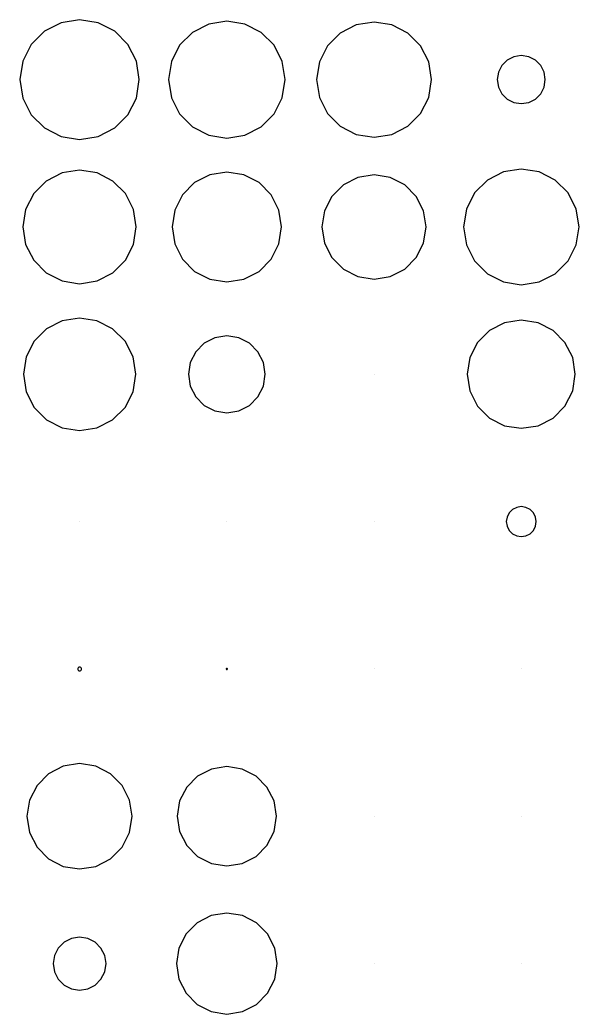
# Model space of a CAD drawing. Header units: metres. Extents: x -319 to 328, y -240 to 246.
# Drawn here: x 167.7 to 236.1, y -111.2 to 10.3 of the extents above; entities that cross this region are included whole.
import ezdxf

# ---------------------------------------------------------------- set-up
doc = ezdxf.new("R2010")
doc.units = ezdxf.units.M

msp = doc.modelspace()

# ---------------------------------------------------------------- linework, layer by layer
for p, q in [((172.74417, 9.942718, -415.6922), (170.70917, 8.905823, -415.6922)), ((175, 10.300003, -415.6922), (172.74417, 9.942718, -415.6922)), ((177.25583, 9.942718, -415.6922), (175, 10.300003, -415.6922)), ((179.29083, 8.905823, -415.6922), (177.25583, 9.942718, -415.6922)), ((190.79568, 9.78421, -415.6922), (188.80713, 8.770981, -415.6922)), ((193, 10.133331, -415.6922), (190.79568, 9.78421, -415.6922)), ((195.20435, 9.78421, -415.6922), (193, 10.133331, -415.6922)), ((197.19287, 8.770981, -415.6922), (195.20435, 9.78421, -415.6922)), ((211, 10.03334, -415.6922), (208.8266, 9.689102, -415.6922)), ((213.1734, 9.689102, -415.6922), (211, 10.03334, -415.6922)), ((170.70917, 8.905823, -415.6922), (169.09418, 7.290832, -415.6922)), ((180.90582, 7.290832, -415.6922), (179.29083, 8.905823, -415.6922)), ((188.80713, 8.770981, -415.6922), (187.229, 7.192871, -415.6922)), ((198.771, 7.192871, -415.6922), (197.19287, 8.770981, -415.6922)), ((206.8659, 8.690094, -415.6922), (205.30994, 7.134094, -415.6922)), ((208.8266, 9.689102, -415.6922), (206.8659, 8.690094, -415.6922)), ((215.1341, 8.690094, -415.6922), (213.1734, 9.689102, -415.6922)), ((216.69006, 7.134094, -415.6922), (215.1341, 8.690094, -415.6922)), ((169.09418, 7.290832, -415.6922), (168.05728, 5.255829, -415.6922)), ((181.94272, 5.255829, -415.6922), (180.90582, 7.290832, -415.6922)), ((187.229, 7.192871, -415.6922), (186.21579, 5.204315, -415.6922)), ((199.78418, 5.204315, -415.6922), (198.771, 7.192871, -415.6922)), ((205.30994, 7.134094, -415.6922), (204.31091, 5.173416, -415.6922)), ((217.68909, 5.173416, -415.6922), (216.69006, 7.134094, -415.6922)), ((168.05728, 5.255829, -415.6922), (167.70001, 3, -415.6922)), ((182.29999, 3, -415.6922), (181.94272, 5.255829, -415.6922)), ((186.21579, 5.204315, -415.6922), (185.86667, 3, -415.6922)), ((200.13336, 3, -415.6922), (199.78418, 5.204315, -415.6922)), ((204.31091, 5.173416, -415.6922), (203.96667, 3, -415.6922)), ((218.03333, 3, -415.6922), (217.68909, 5.173416, -415.6922)), ((227.27582, 5.373123, -415.6922), (226.62689, 4.724167, -415.6922)), ((228.09357, 5.789764, -415.6922), (227.27582, 5.373123, -415.6922)), ((229, 5.933334, -415.6922), (228.09357, 5.789764, -415.6922)), ((229.90643, 5.789764, -415.6922), (229, 5.933334, -415.6922)), ((230.72418, 5.373123, -415.6922), (229.90643, 5.789764, -415.6922)), ((231.37311, 4.724167, -415.6922), (230.72418, 5.373123, -415.6922)), ((226.2102, 3.906448, -415.6922), (226.06665, 3, -415.6922)), ((226.62689, 4.724167, -415.6922), (226.2102, 3.906448, -415.6922)), ((231.7898, 3.906448, -415.6922), (231.37311, 4.724167, -415.6922)), ((231.93335, 3, -415.6922), (231.7898, 3.906448, -415.6922)), ((167.70001, 3, -415.6922), (168.05728, 0.744171, -415.6922)), ((181.94272, 0.744171, -415.6922), (182.29999, 3, -415.6922)), ((185.86667, 3, -415.6922), (186.21579, 0.795685, -415.6922)), ((199.78418, 0.795685, -415.6922), (200.13336, 3, -415.6922)), ((203.96667, 3, -415.6922), (204.31091, 0.826584, -415.6922)), ((217.68909, 0.826584, -415.6922), (218.03333, 3, -415.6922)), ((226.06665, 3, -415.6922), (226.2102, 2.093552, -415.6922)), ((231.7898, 2.093552, -415.6922), (231.93335, 3, -415.6922)), ((226.2102, 2.093552, -415.6922), (226.62689, 1.275833, -415.6922)), ((226.62689, 1.275833, -415.6922), (227.27582, 0.626877, -415.6922)), ((230.72418, 0.626877, -415.6922), (231.37311, 1.275833, -415.6922)), ((231.37311, 1.275833, -415.6922), (231.7898, 2.093552, -415.6922)), ((168.05728, 0.744171, -415.6922), (169.09418, -1.290833, -415.6922)), ((180.90582, -1.290833, -415.6922), (181.94272, 0.744171, -415.6922)), ((186.21579, 0.795685, -415.6922), (187.229, -1.192871, -415.6922)), ((198.771, -1.192871, -415.6922), (199.78418, 0.795685, -415.6922)), ((204.31091, 0.826584, -415.6922), (205.30994, -1.134094, -415.6922)), ((216.69006, -1.134094, -415.6922), (217.68909, 0.826584, -415.6922)), ((227.27582, 0.626877, -415.6922), (228.09357, 0.210236, -415.6922)), ((228.09357, 0.210236, -415.6922), (229, 0.066666, -415.6922)), ((229, 0.066666, -415.6922), (229.90643, 0.210236, -415.6922)), ((229.90643, 0.210236, -415.6922), (230.72418, 0.626877, -415.6922)), ((187.229, -1.192871, -415.6922), (188.80713, -2.770981, -415.6922)), ((197.19287, -2.770996, -415.6922), (198.771, -1.192871, -415.6922)), ((205.30994, -1.134094, -415.6922), (206.8659, -2.690079, -415.6922)), ((215.1341, -2.690094, -415.6922), (216.69006, -1.134094, -415.6922)), ((169.09418, -1.290833, -415.6922), (170.70917, -2.905823, -415.6922)), ((179.29083, -2.905823, -415.6922), (180.90582, -1.290833, -415.6922)), ((170.70917, -2.905823, -415.6922), (172.74417, -3.942718, -415.6922)), ((177.25583, -3.942718, -415.6922), (179.29083, -2.905823, -415.6922)), ((188.80713, -2.770981, -415.6922), (190.79568, -3.78421, -415.6922)), ((195.20435, -3.78421, -415.6922), (197.19287, -2.770996, -415.6922)), ((206.8659, -2.690079, -415.6922), (208.8266, -3.689102, -415.6922)), ((213.1734, -3.689102, -415.6922), (215.1341, -2.690094, -415.6922)), ((172.74417, -3.942718, -415.6922), (175, -4.300003, -415.6922)), ((175, -4.300003, -415.6922), (177.25583, -3.942718, -415.6922)), ((190.79568, -3.78421, -415.6922), (193, -4.133331, -415.6922)), ((193, -4.133331, -415.6922), (195.20435, -3.78421, -415.6922)), ((208.8266, -3.689102, -415.6922), (211, -4.033341, -415.6922)), ((211, -4.033341, -415.6922), (213.1734, -3.689102, -415.6922)), ((172.85748, -8.406006, -415.6922), (170.92468, -9.390808, -415.6922)), ((175, -8.066666, -415.6922), (172.85748, -8.406006, -415.6922)), ((177.14252, -8.406006, -415.6922), (175, -8.066666, -415.6922)), ((179.07532, -9.390808, -415.6922), (177.14252, -8.406006, -415.6922)), ((193, -8.300003, -415.6922), (190.9296, -8.627914, -415.6922)), ((195.07043, -8.627914, -415.6922), (193, -8.300003, -415.6922)), ((226.81628, -8.279205, -415.6922), (224.84631, -9.282944, -415.6922)), ((229, -7.933334, -415.6922), (226.81628, -8.279205, -415.6922)), ((231.18372, -8.279205, -415.6922), (229, -7.933334, -415.6922)), ((233.15369, -9.282944, -415.6922), (231.18372, -8.279205, -415.6922)), ((170.92468, -9.390808, -415.6922), (169.39081, -10.924683, -415.6922)), ((180.60919, -10.924683, -415.6922), (179.07532, -9.390808, -415.6922)), ((189.06183, -9.57959, -415.6922), (187.57959, -11.061844, -415.6922)), ((190.9296, -8.627914, -415.6922), (189.06183, -9.57959, -415.6922)), ((196.93817, -9.57959, -415.6922), (195.07043, -8.627914, -415.6922)), ((198.42041, -11.061844, -415.6922), (196.93817, -9.57959, -415.6922)), ((209.0326, -8.944946, -415.6922), (207.25775, -9.849258, -415.6922)), ((211, -8.633331, -415.6922), (209.0326, -8.944946, -415.6922)), ((212.9674, -8.944946, -415.6922), (211, -8.633331, -415.6922)), ((214.74225, -9.849258, -415.6922), (212.9674, -8.944946, -415.6922)), ((224.84631, -9.282944, -415.6922), (223.28296, -10.846313, -415.6922)), ((234.71704, -10.846313, -415.6922), (233.15369, -9.282944, -415.6922)), ((169.39081, -10.924683, -415.6922), (168.406, -12.857483, -415.6922)), ((181.594, -12.857483, -415.6922), (180.60919, -10.924683, -415.6922)), ((207.25775, -9.849258, -415.6922), (205.84924, -11.257767, -415.6922)), ((216.15076, -11.257767, -415.6922), (214.74225, -9.849258, -415.6922)), ((223.28296, -10.846313, -415.6922), (222.27917, -12.816284, -415.6922)), ((235.72083, -12.816284, -415.6922), (234.71704, -10.846313, -415.6922)), ((187.57959, -11.061844, -415.6922), (186.62793, -12.929581, -415.6922)), ((199.37207, -12.929581, -415.6922), (198.42041, -11.061844, -415.6922)), ((205.84924, -11.257767, -415.6922), (204.94495, -13.032593, -415.6922)), ((217.05505, -13.032593, -415.6922), (216.15076, -11.257767, -415.6922)), ((168.406, -12.857483, -415.6922), (168.06668, -15, -415.6922)), ((181.93332, -15, -415.6922), (181.594, -12.857483, -415.6922)), ((186.62793, -12.929581, -415.6922), (186.29999, -15, -415.6922)), ((199.70001, -15, -415.6922), (199.37207, -12.929581, -415.6922)), ((204.94495, -13.032593, -415.6922), (204.63336, -15, -415.6922)), ((217.36664, -15, -415.6922), (217.05505, -13.032593, -415.6922)), ((222.27917, -12.816284, -415.6922), (221.93335, -15, -415.6922)), ((236.06665, -15, -415.6922), (235.72083, -12.816284, -415.6922)), ((168.06668, -15, -415.6922), (168.406, -17.142517, -415.6922)), ((181.594, -17.142517, -415.6922), (181.93332, -15, -415.6922)), ((186.29999, -15, -415.6922), (186.62793, -17.07042, -415.6922)), ((199.37207, -17.07042, -415.6922), (199.70001, -15, -415.6922)), ((204.63336, -15, -415.6922), (204.94495, -16.967407, -415.6922)), ((217.05505, -16.967407, -415.6922), (217.36664, -15, -415.6922)), ((221.93335, -15, -415.6922), (222.27917, -17.183716, -415.6922)), ((235.72083, -17.183716, -415.6922), (236.06665, -15, -415.6922)), ((204.94495, -16.967407, -415.6922), (205.84924, -18.742233, -415.6922)), ((216.15076, -18.742233, -415.6922), (217.05505, -16.967407, -415.6922)), ((168.406, -17.142517, -415.6922), (169.39081, -19.075317, -415.6922)), ((180.60919, -19.075317, -415.6922), (181.594, -17.142517, -415.6922)), ((186.62793, -17.07042, -415.6922), (187.57959, -18.938156, -415.6922)), ((198.42041, -18.938156, -415.6922), (199.37207, -17.07042, -415.6922)), ((222.27917, -17.183716, -415.6922), (223.28296, -19.153687, -415.6922)), ((234.71704, -19.153687, -415.6922), (235.72083, -17.183716, -415.6922)), ((169.39081, -19.075317, -415.6922), (170.92468, -20.609177, -415.6922)), ((179.07532, -20.609192, -415.6922), (180.60919, -19.075317, -415.6922)), ((187.57959, -18.938156, -415.6922), (189.06183, -20.42041, -415.6922)), ((196.93817, -20.42041, -415.6922), (198.42041, -18.938156, -415.6922)), ((205.84924, -18.742233, -415.6922), (207.25775, -20.150742, -415.6922)), ((214.74225, -20.150742, -415.6922), (216.15076, -18.742233, -415.6922)), ((223.28296, -19.153687, -415.6922), (224.84631, -20.717056, -415.6922)), ((233.15369, -20.717056, -415.6922), (234.71704, -19.153687, -415.6922)), ((170.92468, -20.609177, -415.6922), (172.85748, -21.593994, -415.6922)), ((177.14252, -21.593994, -415.6922), (179.07532, -20.609192, -415.6922)), ((189.06183, -20.42041, -415.6922), (190.9296, -21.372086, -415.6922)), ((195.07043, -21.372086, -415.6922), (196.93817, -20.42041, -415.6922)), ((207.25775, -20.150742, -415.6922), (209.0326, -21.055054, -415.6922)), ((212.9674, -21.055054, -415.6922), (214.74225, -20.150742, -415.6922)), ((172.85748, -21.593994, -415.6922), (175, -21.933334, -415.6922)), ((175, -21.933334, -415.6922), (177.14252, -21.593994, -415.6922)), ((190.9296, -21.372086, -415.6922), (193, -21.699997, -415.6922)), ((193, -21.699997, -415.6922), (195.07043, -21.372086, -415.6922)), ((209.0326, -21.055054, -415.6922), (211, -21.366669, -415.6922)), ((211, -21.366669, -415.6922), (212.9674, -21.055054, -415.6922)), ((224.84631, -20.717056, -415.6922), (226.81628, -21.720795, -415.6922)), ((226.81628, -21.720795, -415.6922), (229, -22.066666, -415.6922)), ((229, -22.066666, -415.6922), (231.18372, -21.720795, -415.6922)), ((231.18372, -21.720795, -415.6922), (233.15369, -20.717056, -415.6922)), ((172.87808, -26.469406, -415.6922), (170.96387, -27.444748, -415.6922)), ((175, -26.133331, -415.6922), (172.87808, -26.469406, -415.6922)), ((177.12192, -26.469406, -415.6922), (175, -26.133331, -415.6922)), ((179.03613, -27.444748, -415.6922), (177.12192, -26.469406, -415.6922)), ((229, -26.399994, -415.6922), (226.96051, -26.723022, -415.6922)), ((231.03949, -26.723022, -415.6922), (229, -26.399994, -415.6922)), ((170.96387, -27.444748, -415.6922), (169.44476, -28.963867, -415.6922)), ((180.55524, -28.963867, -415.6922), (179.03613, -27.444748, -415.6922)), ((225.1206, -27.660492, -415.6922), (223.66046, -29.12062, -415.6922)), ((226.96051, -26.723022, -415.6922), (225.1206, -27.660492, -415.6922)), ((232.8794, -27.660492, -415.6922), (231.03949, -26.723022, -415.6922)), ((234.33954, -29.12062, -415.6922), (232.8794, -27.660492, -415.6922)), ((169.44476, -28.963867, -415.6922), (168.46942, -30.878082, -415.6922)), ((181.53058, -30.878082, -415.6922), (180.55524, -28.963867, -415.6922)), ((191.5476, -28.53003, -415.6922), (190.2374, -29.197617, -415.6922)), ((193, -28.300003, -415.6922), (191.5476, -28.53003, -415.6922)), ((194.4524, -28.53003, -415.6922), (193, -28.300003, -415.6922)), ((195.76257, -29.197617, -415.6922), (194.4524, -28.53003, -415.6922)), ((223.66046, -29.12062, -415.6922), (222.72302, -30.960495, -415.6922)), ((235.27698, -30.960495, -415.6922), (234.33954, -29.12062, -415.6922)), ((189.19763, -30.237411, -415.6922), (188.53003, -31.547623, -415.6922)), ((190.2374, -29.197617, -415.6922), (189.19763, -30.237411, -415.6922)), ((196.80237, -30.237411, -415.6922), (195.76257, -29.197617, -415.6922)), ((197.46997, -31.547623, -415.6922), (196.80237, -30.237411, -415.6922)), ((168.46942, -30.878082, -415.6922), (168.13333, -33, -415.6922)), ((181.86667, -33, -415.6922), (181.53058, -30.878082, -415.6922)), ((188.53003, -31.547623, -415.6922), (188.29999, -33, -415.6922)), ((197.70001, -33, -415.6922), (197.46997, -31.547623, -415.6922)), ((222.72302, -30.960495, -415.6922), (222.40002, -33, -415.6922)), ((235.59998, -33, -415.6922), (235.27698, -30.960495, -415.6922)), ((168.13333, -33, -415.6922), (168.46942, -35.121918, -415.6922)), ((181.53058, -35.121918, -415.6922), (181.86667, -33, -415.6922)), ((188.29999, -33, -415.6922), (188.53003, -34.452377, -415.6922)), ((197.46997, -34.452377, -415.6922), (197.70001, -33, -415.6922)), ((211, -33, -415.6922), (211, -33, -415.6922)), ((211, -33, -415.6922), (211, -33, -415.6922)), ((211, -33, -415.6922), (211, -33, -415.6922)), ((211, -33, -415.6922), (211, -33, -415.6922)), ((211, -33, -415.6922), (211, -33, -415.6922)), ((211, -33, -415.6922), (211, -33, -415.6922)), ((211, -33, -415.6922), (211, -33, -415.6922)), ((211, -33, -415.6922), (211, -33, -415.6922)), ((211, -33, -415.6922), (211, -33, -415.6922)), ((211, -33, -415.6922), (211, -33, -415.6922)), ((211, -33, -415.6922), (211, -33, -415.6922)), ((211, -33, -415.6922), (211, -33, -415.6922)), ((211, -33, -415.6922), (211, -33, -415.6922)), ((211, -33, -415.6922), (211, -33, -415.6922)), ((211, -33, -415.6922), (211, -33, -415.6922)), ((211, -33, -415.6922), (211, -33, -415.6922)), ((211, -33, -415.6922), (211, -33, -415.6922)), ((211, -33, -415.6922), (211, -33, -415.6922)), ((211, -33, -415.6922), (211, -33, -415.6922)), ((211, -33, -415.6922), (211, -33, -415.6922)), ((222.40002, -33, -415.6922), (222.72302, -35.039505, -415.6922)), ((235.27698, -35.039505, -415.6922), (235.59998, -33, -415.6922)), ((168.46942, -35.121918, -415.6922), (169.44476, -37.036118, -415.6922)), ((180.55524, -37.036133, -415.6922), (181.53058, -35.121918, -415.6922)), ((188.53003, -34.452377, -415.6922), (189.19763, -35.76259, -415.6922)), ((196.80237, -35.76259, -415.6922), (197.46997, -34.452377, -415.6922)), ((222.72302, -35.039505, -415.6922), (223.66046, -36.87938, -415.6922)), ((234.33954, -36.87938, -415.6922), (235.27698, -35.039505, -415.6922)), ((189.19763, -35.76259, -415.6922), (190.2374, -36.802383, -415.6922)), ((195.76257, -36.802383, -415.6922), (196.80237, -35.76259, -415.6922)), ((169.44476, -37.036118, -415.6922), (170.96387, -38.555252, -415.6922)), ((179.03613, -38.555252, -415.6922), (180.55524, -37.036133, -415.6922)), ((190.2374, -36.802383, -415.6922), (191.5476, -37.46997, -415.6922)), ((191.5476, -37.46997, -415.6922), (193, -37.699997, -415.6922)), ((193, -37.699997, -415.6922), (194.4524, -37.46997, -415.6922)), ((194.4524, -37.46997, -415.6922), (195.76257, -36.802383, -415.6922)), ((223.66046, -36.87938, -415.6922), (225.1206, -38.339508, -415.6922)), ((232.8794, -38.339508, -415.6922), (234.33954, -36.87938, -415.6922)), ((170.96387, -38.555252, -415.6922), (172.87808, -39.530594, -415.6922)), ((177.12192, -39.530594, -415.6922), (179.03613, -38.555252, -415.6922)), ((225.1206, -38.339508, -415.6922), (226.96051, -39.276978, -415.6922)), ((231.03949, -39.276978, -415.6922), (232.8794, -38.339508, -415.6922)), ((172.87808, -39.530594, -415.6922), (175, -39.86667, -415.6922)), ((175, -39.86667, -415.6922), (177.12192, -39.530594, -415.6922)), ((226.96051, -39.276978, -415.6922), (229, -39.600006, -415.6922)), ((229, -39.600006, -415.6922), (231.03949, -39.276978, -415.6922)), ((227.92242, -49.5168, -415.6922), (227.51678, -49.922394, -415.6922)), ((228.43347, -49.256393, -415.6922), (227.92242, -49.5168, -415.6922)), ((229, -49.16667, -415.6922), (228.43347, -49.256393, -415.6922)), ((229.56653, -49.256393, -415.6922), (229, -49.16667, -415.6922)), ((230.07764, -49.5168, -415.6922), (229.56653, -49.256393, -415.6922)), ((230.48322, -49.922394, -415.6922), (230.07764, -49.5168, -415.6922)), ((175, -51, -415.6922), (175, -51, -415.6922)), ((175, -51, -415.6922), (175, -51, -415.6922)), ((175, -51, -415.6922), (175, -51, -415.6922)), ((175, -51, -415.6922), (175, -51, -415.6922)), ((175, -51, -415.6922), (175, -51, -415.6922)), ((175, -51, -415.6922), (175, -51, -415.6922)), ((175, -51, -415.6922), (175, -51, -415.6922)), ((175, -51, -415.6922), (175, -51, -415.6922)), ((175, -51, -415.6922), (175, -51, -415.6922)), ((175, -51, -415.6922), (175, -51, -415.6922)), ((175, -51, -415.6922), (175, -51, -415.6922)), ((175, -51, -415.6922), (175, -51, -415.6922)), ((175, -51, -415.6922), (175, -51, -415.6922)), ((175, -51, -415.6922), (175, -51, -415.6922)), ((175, -51, -415.6922), (175, -51, -415.6922)), ((175, -51, -415.6922), (175, -51, -415.6922)), ((175, -51, -415.6922), (175, -51, -415.6922)), ((175, -51, -415.6922), (175, -51, -415.6922)), ((175, -51, -415.6922), (175, -51, -415.6922)), ((175, -51, -415.6922), (175, -51, -415.6922)), ((193, -51, -415.6922), (193, -51, -415.6922)), ((193, -51, -415.6922), (193, -51, -415.6922)), ((193, -51, -415.6922), (193, -51, -415.6922)), ((193, -51, -415.6922), (193, -51, -415.6922)), ((193, -51, -415.6922), (193, -51, -415.6922)), ((193, -51, -415.6922), (193, -51, -415.6922)), ((193, -51, -415.6922), (193, -51, -415.6922)), ((193, -51, -415.6922), (193, -51, -415.6922)), ((193, -51, -415.6922), (193, -51, -415.6922)), ((193, -51, -415.6922), (193, -51, -415.6922)), ((193, -51, -415.6922), (193, -51, -415.6922)), ((193, -51, -415.6922), (193, -51, -415.6922)), ((193, -51, -415.6922), (193, -51, -415.6922)), ((193, -51, -415.6922), (193, -51, -415.6922)), ((193, -51, -415.6922), (193, -51, -415.6922)), ((193, -51, -415.6922), (193, -51, -415.6922)), ((193, -51, -415.6922), (193, -51, -415.6922)), ((193, -51, -415.6922), (193, -51, -415.6922)), ((193, -51, -415.6922), (193, -51, -415.6922)), ((193, -51, -415.6922), (193, -51, -415.6922)), ((211, -51, -415.6922), (211, -51, -415.6922)), ((211, -51, -415.6922), (211, -51, -415.6922)), ((211, -51, -415.6922), (211, -51, -415.6922)), ((211, -51, -415.6922), (211, -51, -415.6922)), ((211, -51, -415.6922), (211, -51, -415.6922)), ((211, -51, -415.6922), (211, -51, -415.6922)), ((211, -51, -415.6922), (211, -51, -415.6922)), ((211, -51, -415.6922), (211, -51, -415.6922)), ((211, -51, -415.6922), (211, -51, -415.6922)), ((211, -51, -415.6922), (211, -51, -415.6922)), ((211, -51, -415.6922), (211, -51, -415.6922)), ((211, -51, -415.6922), (211, -51, -415.6922)), ((211, -51, -415.6922), (211, -51, -415.6922)), ((211, -51, -415.6922), (211, -51, -415.6922)), ((211, -51, -415.6922), (211, -51, -415.6922)), ((211, -51, -415.6922), (211, -51, -415.6922)), ((211, -51, -415.6922), (211, -51, -415.6922)), ((211, -51, -415.6922), (211, -51, -415.6922)), ((211, -51, -415.6922), (211, -51, -415.6922)), ((211, -51, -415.6922), (211, -51, -415.6922)), ((227.25641, -50.43347, -415.6922), (227.16669, -51, -415.6922)), ((227.16669, -51, -415.6922), (227.25641, -51.56653, -415.6922)), ((227.51678, -49.922394, -415.6922), (227.25641, -50.43347, -415.6922)), ((230.74359, -50.43347, -415.6922), (230.48322, -49.922394, -415.6922)), ((230.83331, -51, -415.6922), (230.74359, -50.43347, -415.6922)), ((230.74359, -51.56653, -415.6922), (230.83331, -51, -415.6922)), ((227.25641, -51.56653, -415.6922), (227.51678, -52.077606, -415.6922)), ((227.51678, -52.077606, -415.6922), (227.92236, -52.4832, -415.6922)), ((230.07758, -52.4832, -415.6922), (230.48322, -52.077606, -415.6922)), ((230.48322, -52.077606, -415.6922), (230.74359, -51.56653, -415.6922)), ((227.92236, -52.4832, -415.6922), (228.43347, -52.743607, -415.6922)), ((228.43347, -52.743607, -415.6922), (229, -52.83333, -415.6922)), ((229, -52.83333, -415.6922), (229.56653, -52.743607, -415.6922)), ((229.56653, -52.743607, -415.6922), (230.07758, -52.4832, -415.6922)), ((174.77808, -68.9279, -415.6922), (174.76666, -69, -415.6922)), ((174.76666, -69, -415.6922), (174.77808, -69.0721, -415.6922)), ((174.81122, -68.862854, -415.6922), (174.77808, -68.9279, -415.6922)), ((174.77808, -69.0721, -415.6922), (174.81122, -69.137146, -415.6922)), ((174.86285, -68.81123, -415.6922), (174.81122, -68.862854, -415.6922)), ((174.81122, -69.137146, -415.6922), (174.86285, -69.18877, -415.6922)), ((174.92789, -68.77809, -415.6922), (174.86285, -68.81123, -415.6922)), ((174.86285, -69.18877, -415.6922), (174.92789, -69.22191, -415.6922)), ((175, -68.76666, -415.6922), (174.92789, -68.77809, -415.6922)), ((174.92789, -69.22191, -415.6922), (175, -69.23334, -415.6922)), ((175.07211, -68.77809, -415.6922), (175, -68.76666, -415.6922)), ((175, -69.23334, -415.6922), (175.07211, -69.22191, -415.6922)), ((175.13715, -68.81123, -415.6922), (175.07211, -68.77809, -415.6922)), ((175.07211, -69.22191, -415.6922), (175.13715, -69.18877, -415.6922)), ((175.18878, -68.862854, -415.6922), (175.13715, -68.81123, -415.6922)), ((175.13715, -69.18877, -415.6922), (175.18878, -69.137146, -415.6922)), ((175.22192, -68.9279, -415.6922), (175.18878, -68.862854, -415.6922)), ((175.18878, -69.137146, -415.6922), (175.22192, -69.0721, -415.6922)), ((175.23334, -69, -415.6922), (175.22192, -68.9279, -415.6922)), ((175.22192, -69.0721, -415.6922), (175.23334, -69, -415.6922)), ((192.93658, -68.9794, -415.6922), (192.93335, -69, -415.6922)), ((192.93335, -69, -415.6922), (192.93658, -69.0206, -415.6922)), ((192.94604, -68.960815, -415.6922), (192.93658, -68.9794, -415.6922)), ((192.93658, -69.0206, -415.6922), (192.94604, -69.039185, -415.6922)), ((192.96082, -68.94606, -415.6922), (192.94604, -68.960815, -415.6922)), ((192.94604, -69.039185, -415.6922), (192.96082, -69.05394, -415.6922)), ((192.97937, -68.9366, -415.6922), (192.96082, -68.94606, -415.6922)), ((192.96082, -69.05394, -415.6922), (192.97937, -69.0634, -415.6922)), ((193, -68.933334, -415.6922), (192.97937, -68.9366, -415.6922)), ((192.97937, -69.0634, -415.6922), (193, -69.066666, -415.6922)), ((193.02063, -68.9366, -415.6922), (193, -68.933334, -415.6922)), ((193, -69.066666, -415.6922), (193.02063, -69.0634, -415.6922)), ((193.03918, -68.94606, -415.6922), (193.02063, -68.9366, -415.6922)), ((193.02063, -69.0634, -415.6922), (193.03918, -69.05394, -415.6922)), ((193.05396, -68.960815, -415.6922), (193.03918, -68.94606, -415.6922)), ((193.03918, -69.05394, -415.6922), (193.05396, -69.039185, -415.6922)), ((193.06342, -68.9794, -415.6922), (193.05396, -68.960815, -415.6922)), ((193.05396, -69.039185, -415.6922), (193.06342, -69.0206, -415.6922)), ((193.06665, -69, -415.6922), (193.06342, -68.9794, -415.6922)), ((193.06342, -69.0206, -415.6922), (193.06665, -69, -415.6922)), ((211, -69, -415.6922), (211, -69, -415.6922)), ((211, -69, -415.6922), (211, -69, -415.6922)), ((211, -69, -415.6922), (211, -69, -415.6922)), ((211, -69, -415.6922), (211, -69, -415.6922)), ((211, -69, -415.6922), (211, -69, -415.6922)), ((211, -69, -415.6922), (211, -69, -415.6922)), ((211, -69, -415.6922), (211, -69, -415.6922)), ((211, -69, -415.6922), (211, -69, -415.6922)), ((211, -69, -415.6922), (211, -69, -415.6922)), ((211, -69, -415.6922), (211, -69, -415.6922)), ((211, -69, -415.6922), (211, -69, -415.6922)), ((211, -69, -415.6922), (211, -69, -415.6922)), ((211, -69, -415.6922), (211, -69, -415.6922)), ((211, -69, -415.6922), (211, -69, -415.6922)), ((211, -69, -415.6922), (211, -69, -415.6922)), ((211, -69, -415.6922), (211, -69, -415.6922)), ((211, -69, -415.6922), (211, -69, -415.6922)), ((211, -69, -415.6922), (211, -69, -415.6922)), ((211, -69, -415.6922), (211, -69, -415.6922)), ((211, -69, -415.6922), (211, -69, -415.6922)), ((229, -69, -415.6922), (229, -69, -415.6922)), ((229, -69, -415.6922), (229, -69, -415.6922)), ((229, -69, -415.6922), (229, -69, -415.6922)), ((229, -69, -415.6922), (229, -69, -415.6922)), ((229, -69, -415.6922), (229, -69, -415.6922)), ((229, -69, -415.6922), (229, -69, -415.6922)), ((229, -69, -415.6922), (229, -69, -415.6922)), ((229, -69, -415.6922), (229, -69, -415.6922)), ((229, -69, -415.6922), (229, -69, -415.6922)), ((229, -69, -415.6922), (229, -69, -415.6922)), ((229, -69, -415.6922), (229, -69, -415.6922)), ((229, -69, -415.6922), (229, -69, -415.6922)), ((229, -69, -415.6922), (229, -69, -415.6922)), ((229, -69, -415.6922), (229, -69, -415.6922)), ((229, -69, -415.6922), (229, -69, -415.6922)), ((229, -69, -415.6922), (229, -69, -415.6922)), ((229, -69, -415.6922), (229, -69, -415.6922)), ((229, -69, -415.6922), (229, -69, -415.6922)), ((229, -69, -415.6922), (229, -69, -415.6922)), ((229, -69, -415.6922), (229, -69, -415.6922)), ((173.012, -80.88153, -415.6922), (171.21857, -81.79532, -415.6922)), ((175, -80.566666, -415.6922), (173.012, -80.88153, -415.6922)), ((176.988, -80.88153, -415.6922), (175, -80.566666, -415.6922)), ((178.78143, -81.79532, -415.6922), (176.988, -80.88153, -415.6922)), ((191.1253, -81.230255, -415.6922), (189.43411, -82.091965, -415.6922)), ((193, -80.933334, -415.6922), (191.1253, -81.230255, -415.6922)), ((194.8747, -81.230255, -415.6922), (193, -80.933334, -415.6922)), ((196.56592, -82.091965, -415.6922), (194.8747, -81.230255, -415.6922)), ((171.21857, -81.79532, -415.6922), (169.79532, -83.21858, -415.6922)), ((180.20468, -83.21858, -415.6922), (178.78143, -81.79532, -415.6922)), ((189.43411, -82.091965, -415.6922), (188.09195, -83.4341, -415.6922)), ((197.90802, -83.4341, -415.6922), (196.56592, -82.091965, -415.6922)), ((169.79532, -83.21858, -415.6922), (168.88153, -85.01199, -415.6922)), ((181.11847, -85.01199, -415.6922), (180.20468, -83.21858, -415.6922)), ((188.09195, -83.4341, -415.6922), (187.23026, -85.12529, -415.6922)), ((198.76971, -85.12529, -415.6922), (197.90802, -83.4341, -415.6922)), ((168.88153, -85.01199, -415.6922), (168.56668, -87, -415.6922)), ((181.43332, -87, -415.6922), (181.11847, -85.01199, -415.6922)), ((187.23026, -85.12529, -415.6922), (186.93332, -87, -415.6922)), ((199.06665, -87, -415.6922), (198.76971, -85.12529, -415.6922)), ((168.56668, -87, -415.6922), (168.88153, -88.98801, -415.6922)), ((181.11847, -88.98801, -415.6922), (181.43332, -87, -415.6922)), ((186.93332, -87, -415.6922), (187.23026, -88.87471, -415.6922)), ((198.76971, -88.87471, -415.6922), (199.06665, -87, -415.6922)), ((211, -87, -415.6922), (211, -87, -415.6922)), ((211, -87, -415.6922), (211, -87, -415.6922)), ((211, -87, -415.6922), (211, -87, -415.6922)), ((211, -87, -415.6922), (211, -87, -415.6922)), ((211, -87, -415.6922), (211, -87, -415.6922)), ((211, -87, -415.6922), (211, -87, -415.6922)), ((211, -87, -415.6922), (211, -87, -415.6922)), ((211, -87, -415.6922), (211, -87, -415.6922)), ((211, -87, -415.6922), (211, -87, -415.6922)), ((211, -87, -415.6922), (211, -87, -415.6922)), ((211, -87, -415.6922), (211, -87, -415.6922)), ((211, -87, -415.6922), (211, -87, -415.6922)), ((211, -87, -415.6922), (211, -87, -415.6922)), ((211, -87, -415.6922), (211, -87, -415.6922)), ((211, -87, -415.6922), (211, -87, -415.6922)), ((211, -87, -415.6922), (211, -87, -415.6922)), ((211, -87, -415.6922), (211, -87, -415.6922)), ((211, -87, -415.6922), (211, -87, -415.6922)), ((211, -87, -415.6922), (211, -87, -415.6922)), ((211, -87, -415.6922), (211, -87, -415.6922)), ((229, -87, -415.6922), (229, -87, -415.6922)), ((229, -87, -415.6922), (229, -87, -415.6922)), ((229, -87, -415.6922), (229, -87, -415.6922)), ((229, -87, -415.6922), (229, -87, -415.6922)), ((229, -87, -415.6922), (229, -87, -415.6922)), ((229, -87, -415.6922), (229, -87, -415.6922)), ((229, -87, -415.6922), (229, -87, -415.6922)), ((229, -87, -415.6922), (229, -87, -415.6922)), ((229, -87, -415.6922), (229, -87, -415.6922)), ((229, -87, -415.6922), (229, -87, -415.6922)), ((229, -87, -415.6922), (229, -87, -415.6922)), ((229, -87, -415.6922), (229, -87, -415.6922)), ((229, -87, -415.6922), (229, -87, -415.6922)), ((229, -87, -415.6922), (229, -87, -415.6922)), ((229, -87, -415.6922), (229, -87, -415.6922)), ((229, -87, -415.6922), (229, -87, -415.6922)), ((229, -87, -415.6922), (229, -87, -415.6922)), ((229, -87, -415.6922), (229, -87, -415.6922)), ((229, -87, -415.6922), (229, -87, -415.6922)), ((229, -87, -415.6922), (229, -87, -415.6922)), ((168.88153, -88.98801, -415.6922), (169.79532, -90.78142, -415.6922)), ((180.20468, -90.78142, -415.6922), (181.11847, -88.98801, -415.6922)), ((187.23026, -88.87471, -415.6922), (188.09195, -90.5659, -415.6922)), ((197.90802, -90.5659, -415.6922), (198.76971, -88.87471, -415.6922)), ((169.79532, -90.78142, -415.6922), (171.21857, -92.20468, -415.6922)), ((178.7814, -92.20468, -415.6922), (180.20468, -90.78142, -415.6922)), ((188.09195, -90.5659, -415.6922), (189.43411, -91.908035, -415.6922)), ((196.56592, -91.908035, -415.6922), (197.90802, -90.5659, -415.6922)), ((171.21857, -92.20468, -415.6922), (173.012, -93.11847, -415.6922)), ((176.988, -93.11847, -415.6922), (178.7814, -92.20468, -415.6922)), ((189.43411, -91.908035, -415.6922), (191.1253, -92.769745, -415.6922)), ((194.8747, -92.769745, -415.6922), (196.56592, -91.908035, -415.6922)), ((173.012, -93.11847, -415.6922), (175, -93.433334, -415.6922)), ((175, -93.433334, -415.6922), (176.988, -93.11847, -415.6922)), ((191.1253, -92.769745, -415.6922), (193, -93.066666, -415.6922)), ((193, -93.066666, -415.6922), (194.8747, -92.769745, -415.6922)), ((191.09439, -99.13515, -415.6922), (189.37534, -100.01106, -415.6922)), ((193, -98.83333, -415.6922), (191.09439, -99.13515, -415.6922)), ((194.90558, -99.13515, -415.6922), (193, -98.83333, -415.6922)), ((196.6247, -100.01106, -415.6922), (194.90558, -99.13515, -415.6922)), ((189.37534, -100.01106, -415.6922), (188.01105, -101.37532, -415.6922)), ((197.98895, -101.37532, -415.6922), (196.6247, -100.01106, -415.6922)), ((174.00085, -101.92491, -415.6922), (173.09949, -102.384186, -415.6922)), ((175, -101.76666, -415.6922), (174.00085, -101.92491, -415.6922)), ((175.99915, -101.92491, -415.6922), (175, -101.76666, -415.6922)), ((176.90051, -102.384186, -415.6922), (175.99915, -101.92491, -415.6922)), ((188.01105, -101.37532, -415.6922), (187.13516, -103.09439, -415.6922)), ((198.86487, -103.09439, -415.6922), (197.98895, -101.37532, -415.6922)), ((172.38419, -103.09949, -415.6922), (171.92493, -104.00084, -415.6922)), ((173.09949, -102.384186, -415.6922), (172.38419, -103.09949, -415.6922)), ((177.61581, -103.09949, -415.6922), (176.90051, -102.384186, -415.6922)), ((178.07507, -104.00084, -415.6922), (177.61581, -103.09949, -415.6922)), ((187.13516, -103.09439, -415.6922), (186.83334, -105, -415.6922)), ((199.16669, -105, -415.6922), (198.86487, -103.09439, -415.6922)), ((171.92493, -104.00084, -415.6922), (171.76666, -105, -415.6922)), ((178.23334, -105, -415.6922), (178.07507, -104.00084, -415.6922)), ((171.76666, -105, -415.6922), (171.92493, -105.99916, -415.6922)), ((178.07507, -105.99916, -415.6922), (178.23334, -105, -415.6922)), ((186.83334, -105, -415.6922), (187.13516, -106.90561, -415.6922)), ((198.86487, -106.90561, -415.6922), (199.16669, -105, -415.6922)), ((211, -105, -415.6922), (211, -105, -415.6922)), ((211, -105, -415.6922), (211, -105, -415.6922)), ((211, -105, -415.6922), (211, -105, -415.6922)), ((211, -105, -415.6922), (211, -105, -415.6922)), ((211, -105, -415.6922), (211, -105, -415.6922)), ((211, -105, -415.6922), (211, -105, -415.6922)), ((211, -105, -415.6922), (211, -105, -415.6922)), ((211, -105, -415.6922), (211, -105, -415.6922)), ((211, -105, -415.6922), (211, -105, -415.6922)), ((211, -105, -415.6922), (211, -105, -415.6922)), ((211, -105, -415.6922), (211, -105, -415.6922)), ((211, -105, -415.6922), (211, -105, -415.6922)), ((211, -105, -415.6922), (211, -105, -415.6922)), ((211, -105, -415.6922), (211, -105, -415.6922)), ((211, -105, -415.6922), (211, -105, -415.6922)), ((211, -105, -415.6922), (211, -105, -415.6922)), ((211, -105, -415.6922), (211, -105, -415.6922)), ((211, -105, -415.6922), (211, -105, -415.6922)), ((211, -105, -415.6922), (211, -105, -415.6922)), ((211, -105, -415.6922), (211, -105, -415.6922)), ((229, -105, -415.6922), (229, -105, -415.6922)), ((229, -105, -415.6922), (229, -105, -415.6922)), ((229, -105, -415.6922), (229, -105, -415.6922)), ((229, -105, -415.6922), (229, -105, -415.6922)), ((229, -105, -415.6922), (229, -105, -415.6922)), ((229, -105, -415.6922), (229, -105, -415.6922)), ((229, -105, -415.6922), (229, -105, -415.6922)), ((229, -105, -415.6922), (229, -105, -415.6922)), ((229, -105, -415.6922), (229, -105, -415.6922)), ((229, -105, -415.6922), (229, -105, -415.6922)), ((229, -105, -415.6922), (229, -105, -415.6922)), ((229, -105, -415.6922), (229, -105, -415.6922)), ((229, -105, -415.6922), (229, -105, -415.6922)), ((229, -105, -415.6922), (229, -105, -415.6922)), ((229, -105, -415.6922), (229, -105, -415.6922)), ((229, -105, -415.6922), (229, -105, -415.6922)), ((229, -105, -415.6922), (229, -105, -415.6922)), ((229, -105, -415.6922), (229, -105, -415.6922)), ((229, -105, -415.6922), (229, -105, -415.6922)), ((229, -105, -415.6922), (229, -105, -415.6922)), ((171.92493, -105.99916, -415.6922), (172.38419, -106.90051, -415.6922)), ((177.61581, -106.90051, -415.6922), (178.07507, -105.99916, -415.6922)), ((172.38419, -106.90051, -415.6922), (173.09949, -107.615814, -415.6922)), ((173.09949, -107.615814, -415.6922), (174.00085, -108.07509, -415.6922)), ((174.00085, -108.07509, -415.6922), (175, -108.23334, -415.6922)), ((175, -108.23334, -415.6922), (175.99915, -108.07509, -415.6922)), ((175.99915, -108.07509, -415.6922), (176.90051, -107.615814, -415.6922)), ((176.90051, -107.615814, -415.6922), (177.61581, -106.90051, -415.6922)), ((187.13516, -106.90561, -415.6922), (188.01105, -108.62468, -415.6922)), ((197.98895, -108.62468, -415.6922), (198.86487, -106.90561, -415.6922)), ((188.01105, -108.62468, -415.6922), (189.37534, -109.98894, -415.6922)), ((196.6247, -109.98894, -415.6922), (197.98895, -108.62468, -415.6922)), ((189.37534, -109.98894, -415.6922), (191.09439, -110.86485, -415.6922)), ((194.90558, -110.86485, -415.6922), (196.6247, -109.98894, -415.6922)), ((191.09439, -110.86485, -415.6922), (193, -111.16667, -415.6922)), ((193, -111.16667, -415.6922), (194.90558, -110.86485, -415.6922))]:
    msp.add_line(p, q)

doc.saveas('drawing.dxf')
